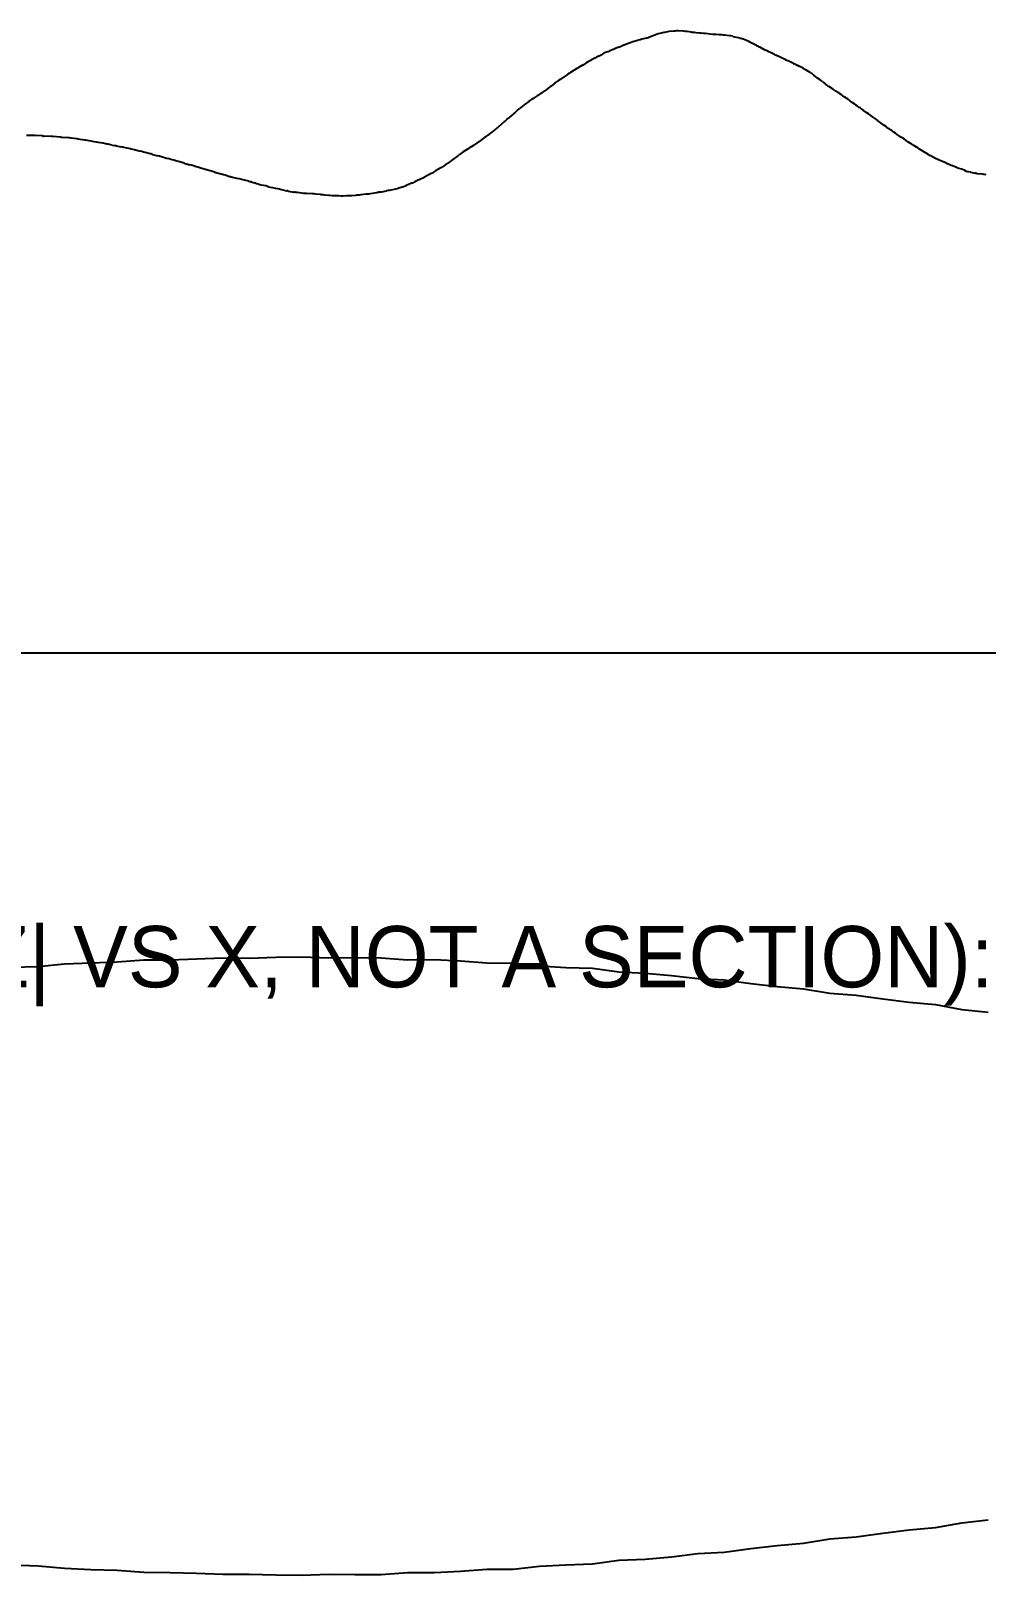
# Model space of a CAD drawing. Extents: x -31 to 210, y -65 to 38.
# Drawn here: x 29.3 to 63.6, y -64.9 to -9.5 of the extents above; entities that cross this region are included whole.
import ezdxf

# ---------------------------------------------------------------- set-up
doc = ezdxf.new("R2010")
doc.units = 0

msp = doc.modelspace()

# ---------------------------------------------------------------- linework, layer by layer
at = {"layer": 'BOUNDING_BOX'}
msp.add_line((-30.9858, -31.7776), (139.4254, -31.7776), dxfattribs=at)
at = {"layer": 'MIDPLANE_Z0_OUTLINE'}
for p, q in [((50.7162, -9.9397), (50.6247, -9.9725)), ((50.8766, -9.8823), (50.7162, -9.9397)), ((50.9359, -9.8637), (50.8766, -9.8823)), ((51.1143, -9.8078), (50.9359, -9.8637)), ((51.1339, -9.8019), (51.1143, -9.8078)), ((51.2016, -9.7816), (51.1339, -9.8019)), ((51.2426, -9.7705), (51.2016, -9.7816)), ((51.2609, -9.7655), (51.2426, -9.7705)), ((51.4266, -9.7205), (51.2609, -9.7655)), ((51.4266, -9.7205), (51.5111, -9.6959)), ((51.5111, -9.6959), (51.5266, -9.6914)), ((51.5313, -9.6896), (51.5266, -9.6914)), ((51.5726, -9.6746), (51.5313, -9.6896)), ((51.5859, -9.6698), (51.5726, -9.6746)), ((51.6101, -9.6612), (51.5859, -9.6698)), ((51.6865, -9.634), (51.6101, -9.6612)), ((51.8516, -9.5753), (51.6865, -9.634)), ((51.9109, -9.5606), (51.8516, -9.5753)), ((52.0448, -9.5274), (51.9109, -9.5606)), ((52.0794, -9.519), (52.0448, -9.5274)), ((52.1766, -9.4954), (52.0794, -9.519)), ((52.2359, -9.4896), (52.1766, -9.4954)), ((52.4258, -9.4713), (52.2359, -9.4896)), ((52.4434, -9.4699), (52.4258, -9.4713)), ((52.5016, -9.465), (52.4434, -9.4699)), ((52.5609, -9.4686), (52.5016, -9.465)), ((52.7428, -9.4794), (52.5609, -9.4686)), ((52.7638, -9.4807), (52.7428, -9.4794)), ((52.8266, -9.4845), (52.7638, -9.4807)), ((52.8859, -9.4927), (52.8266, -9.4845)), ((53.034, -9.5132), (52.8859, -9.4927)), ((53.0698, -9.517), (53.034, -9.5132)), ((53.1516, -9.5258), (53.0698, -9.517)), ((53.2109, -9.5336), (53.1516, -9.5258)), ((53.3239, -9.5483), (53.2109, -9.5336)), ((53.3794, -9.5517), (53.3239, -9.5483)), ((53.4766, -9.5576), (53.3794, -9.5517)), ((53.5359, -9.5624), (53.4766, -9.5576)), ((53.6273, -9.5699), (53.5359, -9.5624)), ((53.7078, -9.5802), (53.6273, -9.5699)), ((53.8016, -9.5922), (53.7078, -9.5802)), ((53.8609, -9.5962), (53.8016, -9.5922)), ((53.9218, -9.6003), (53.8609, -9.5962)), ((54.0324, -9.6059), (53.9218, -9.6003)), ((54.1266, -9.6107), (54.0324, -9.6059)), ((54.1859, -9.6179), (54.1266, -9.6107)), ((54.2245, -9.6226), (54.1859, -9.6179)), ((54.4003, -9.6391), (54.2245, -9.6226)), ((54.4516, -9.6439), (54.4003, -9.6391)), ((54.5109, -9.6589), (54.4516, -9.6439)), ((54.5128, -9.6593), (54.5109, -9.6589)), ((54.5211, -9.6612), (54.5128, -9.6593)), ((54.5211, -9.6612), (54.7766, -9.7197)), ((54.7767, -9.7198), (54.7766, -9.7197)), ((54.7772, -9.72), (54.7767, -9.7198)), ((54.7785, -9.7204), (54.7772, -9.72)), ((54.7788, -9.7205), (54.7785, -9.7204)), ((54.7788, -9.7205), (54.8359, -9.743)), ((55.0105, -9.8117), (54.8359, -9.743)), ((55.0374, -9.8217), (55.0105, -9.8117)), ((55.1016, -9.8454), (55.0374, -9.8217)), ((55.1609, -9.8774), (55.1016, -9.8454)), ((55.2316, -9.9155), (55.1609, -9.8774)), ((55.3791, -9.9862), (55.2316, -9.9155)), ((49.4544, -10.5092), (49.4174, -10.5298)), ((49.5766, -10.4412), (49.4544, -10.5092)), ((49.6013, -10.4283), (49.5766, -10.4412)), ((49.6359, -10.4102), (49.6013, -10.4283)), ((49.712, -10.3705), (49.6359, -10.4102)), ((49.712, -10.3705), (49.8233, -10.3112)), ((49.9016, -10.2694), (49.8233, -10.3112)), ((49.9609, -10.2456), (49.9016, -10.2694)), ((50.0709, -10.2012), (49.9609, -10.2456)), ((50.1096, -10.1841), (50.0709, -10.2012)), ((50.2266, -10.132), (50.1096, -10.1841)), ((50.2644, -10.1163), (50.2266, -10.132)), ((50.2859, -10.1073), (50.2644, -10.1163)), ((50.4341, -10.0455), (50.2859, -10.1073)), ((50.4341, -10.0455), (50.5421, -10.003)), ((50.5421, -10.003), (50.5516, -9.9993)), ((50.5551, -9.998), (50.5516, -9.9993)), ((50.5872, -9.9862), (50.5551, -9.998)), ((50.6109, -9.9775), (50.5872, -9.9862)), ((50.6247, -9.9725), (50.6109, -9.9775)), ((55.3791, -9.9862), (55.4266, -10.009)), ((55.4285, -10.0101), (55.4266, -10.009)), ((55.4497, -10.0224), (55.4285, -10.0101)), ((55.4497, -10.0224), (55.4859, -10.0408)), ((55.4859, -10.0408), (55.4952, -10.0455)), ((55.5171, -10.0585), (55.4952, -10.0455)), ((55.6559, -10.1412), (55.5171, -10.0585)), ((55.6859, -10.1538), (55.6559, -10.1412)), ((55.7516, -10.1814), (55.6859, -10.1538)), ((55.8109, -10.212), (55.7516, -10.1814)), ((55.8764, -10.2458), (55.8109, -10.212)), ((56.02, -10.3112), (55.8764, -10.2458)), ((56.02, -10.3112), (56.0766, -10.337)), ((56.0787, -10.338), (56.0766, -10.337)), ((56.0995, -10.3477), (56.0787, -10.338)), ((56.0995, -10.3477), (56.1359, -10.3652)), ((56.1359, -10.3652), (56.147, -10.3705)), ((56.1738, -10.3836), (56.147, -10.3705)), ((56.3181, -10.4541), (56.1738, -10.3836)), ((56.343, -10.4669), (56.3181, -10.4541)), ((56.4016, -10.4971), (56.343, -10.4669)), ((56.4609, -10.5229), (56.4016, -10.4971)), ((56.5398, -10.5573), (56.4609, -10.5229)), ((48.5954, -11.0267), (48.3359, -11.2081)), ((48.5965, -11.026), (48.5954, -11.0267)), ((48.6016, -11.0225), (48.5965, -11.026)), ((48.6021, -11.0221), (48.6016, -11.0225)), ((48.6046, -11.0205), (48.6021, -11.0221)), ((48.6609, -10.9855), (48.6046, -11.0205)), ((48.6965, -10.9634), (48.6609, -10.9855)), ((48.6999, -10.9612), (48.6965, -10.9634)), ((48.9266, -10.8202), (48.6999, -10.9612)), ((48.9641, -10.7975), (48.9266, -10.8202)), ((48.9859, -10.7842), (48.9641, -10.7975)), ((49.1323, -10.6955), (48.9859, -10.7842)), ((49.1323, -10.6955), (49.2369, -10.6362)), ((49.2516, -10.6279), (49.2369, -10.6362)), ((49.3109, -10.5928), (49.2516, -10.6279)), ((49.4174, -10.5298), (49.3109, -10.5928)), ((56.7057, -10.6362), (56.5398, -10.5573)), ((56.7057, -10.6362), (56.7266, -10.6462)), ((56.7278, -10.6468), (56.7266, -10.6462)), ((56.7588, -10.6634), (56.7278, -10.6468)), ((56.7588, -10.6634), (56.7859, -10.6757)), ((56.7859, -10.6757), (56.8297, -10.6955)), ((56.8921, -10.7274), (56.8297, -10.6955)), ((56.9767, -10.7705), (56.8921, -10.7274)), ((56.9975, -10.7807), (56.9767, -10.7705)), ((57.0516, -10.8071), (56.9975, -10.7807)), ((57.1109, -10.8464), (57.0516, -10.8071)), ((57.1801, -10.8921), (57.1109, -10.8464)), ((57.2991, -10.9612), (57.1801, -10.8921)), ((57.2991, -10.9612), (57.3766, -11.0063)), ((57.3778, -11.0072), (57.3766, -11.0063)), ((57.3846, -11.0126), (57.3778, -11.0072)), ((57.3945, -11.0195), (57.3846, -11.0126)), ((57.396, -11.0205), (57.3945, -11.0195)), ((57.396, -11.0205), (57.4359, -11.0523)), ((57.5661, -11.156), (57.4359, -11.0523)), ((47.6986, -11.6705), (47.7808, -11.6112)), ((47.9516, -11.4881), (47.7808, -11.6112)), ((47.9864, -11.4621), (47.9516, -11.4881)), ((48.0109, -11.4437), (47.9864, -11.4621)), ((48.1422, -11.3455), (48.0109, -11.4437)), ((48.1422, -11.3455), (48.2252, -11.2862)), ((48.2766, -11.2495), (48.2252, -11.2862)), ((48.3359, -11.2081), (48.2766, -11.2495)), ((57.6545, -11.2203), (57.5661, -11.156)), ((57.7016, -11.2546), (57.6545, -11.2203)), ((57.7376, -11.2862), (57.7016, -11.2546)), ((57.7376, -11.2862), (57.75, -11.2971)), ((57.75, -11.2971), (57.7609, -11.305)), ((57.7609, -11.305), (57.8172, -11.3455)), ((57.8751, -11.3896), (57.8172, -11.3455)), ((57.9361, -11.4361), (57.8751, -11.3896)), ((57.966, -11.4544), (57.9361, -11.4361)), ((58.0266, -11.4915), (57.966, -11.4544)), ((58.0859, -11.5333), (58.0266, -11.4915)), ((58.1316, -11.5655), (58.0859, -11.5333)), ((58.2034, -11.6112), (58.1316, -11.5655)), ((58.2034, -11.6112), (58.2965, -11.6705)), ((46.9766, -12.1683), (46.865, -12.2612)), ((47.0184, -12.1368), (46.9766, -12.1683)), ((47.0359, -12.1236), (47.0184, -12.1368)), ((47.2059, -11.9955), (47.0359, -12.1236)), ((47.2059, -11.9955), (47.286, -11.9362)), ((47.3016, -11.9246), (47.286, -11.9362)), ((47.3609, -11.8863), (47.3016, -11.9246)), ((47.5017, -11.7955), (47.3609, -11.8863)), ((47.5282, -11.7788), (47.5017, -11.7955)), ((47.6266, -11.7167), (47.5282, -11.7788)), ((47.6397, -11.7083), (47.6266, -11.7167)), ((47.6859, -11.6786), (47.6397, -11.7083)), ((47.6986, -11.6705), (47.6859, -11.6786)), ((58.3215, -11.6886), (58.2965, -11.6705)), ((58.3285, -11.6937), (58.3215, -11.6886)), ((58.3332, -11.6967), (58.3285, -11.6937)), ((58.3516, -11.7083), (58.3332, -11.6967)), ((58.4109, -11.7521), (58.3516, -11.7083)), ((58.5168, -11.8303), (58.4109, -11.7521)), ((58.6723, -11.9317), (58.5168, -11.8303)), ((58.6766, -11.9345), (58.6723, -11.9317)), ((58.6789, -11.9362), (58.6766, -11.9345)), ((58.6789, -11.9362), (58.7116, -11.9606)), ((58.7116, -11.9606), (58.7359, -11.977)), ((58.7359, -11.977), (58.7634, -11.9955)), ((58.806, -12.0284), (58.7634, -11.9955)), ((58.8979, -12.0992), (58.806, -12.0284)), ((58.9383, -12.1262), (58.8979, -12.0992)), ((59.0016, -12.1684), (58.9383, -12.1262)), ((59.0609, -12.2101), (59.0016, -12.1684)), ((46.3266, -12.7324), (46.1164, -12.9112)), ((46.3438, -12.7166), (46.3266, -12.7324)), ((46.3859, -12.6778), (46.3438, -12.7166)), ((46.4209, -12.6455), (46.3859, -12.6778)), ((46.4209, -12.6455), (46.4886, -12.5862)), ((46.6516, -12.4432), (46.4886, -12.5862)), ((46.6775, -12.4209), (46.6516, -12.4432)), ((46.7109, -12.392), (46.6775, -12.4209)), ((46.7938, -12.3205), (46.7109, -12.392)), ((46.7938, -12.3205), (46.865, -12.2612)), ((59.091, -12.2312), (59.0609, -12.2101)), ((59.1328, -12.2612), (59.091, -12.2312)), ((59.1328, -12.2612), (59.2154, -12.3205)), ((59.2602, -12.3561), (59.2154, -12.3205)), ((59.2774, -12.3697), (59.2602, -12.3561)), ((59.2894, -12.3779), (59.2774, -12.3697)), ((59.3266, -12.4031), (59.2894, -12.3779)), ((59.3859, -12.4442), (59.3266, -12.4031)), ((59.4698, -12.5023), (59.3859, -12.4442)), ((59.5854, -12.5862), (59.4698, -12.5023)), ((59.5854, -12.5862), (59.6516, -12.6343)), ((59.6526, -12.6351), (59.6516, -12.6343)), ((59.658, -12.6392), (59.6526, -12.6351)), ((59.6654, -12.6446), (59.658, -12.6392)), ((59.6666, -12.6455), (59.6654, -12.6446)), ((59.6666, -12.6455), (59.7109, -12.6787)), ((59.844, -12.7782), (59.7109, -12.6787)), ((29.3747, -13.2188), (29.1835, -13.2137)), ((29.4266, -13.2201), (29.3747, -13.2188)), ((29.4859, -13.223), (29.4266, -13.2201)), ((29.4985, -13.2236), (29.4859, -13.223)), ((29.741, -13.2332), (29.4985, -13.2236)), ((29.7516, -13.2336), (29.741, -13.2332)), ((29.7771, -13.2362), (29.7516, -13.2336)), ((29.7771, -13.2362), (29.8078, -13.2394)), ((29.8109, -13.2395), (29.8078, -13.2394)), ((30.0766, -13.253), (29.8109, -13.2395)), ((30.079, -13.2532), (30.0766, -13.253)), ((30.1162, -13.256), (30.079, -13.2532)), ((30.1359, -13.2573), (30.1162, -13.256)), ((30.4016, -13.2755), (30.1359, -13.2573)), ((30.404, -13.2758), (30.4016, -13.2755)), ((30.4198, -13.2774), (30.404, -13.2758)), ((30.4198, -13.2774), (30.4609, -13.2811)), ((30.4609, -13.2811), (30.617, -13.2955)), ((30.6894, -13.303), (30.617, -13.2955)), ((45.615, -13.2955), (45.4109, -13.442)), ((45.615, -13.2955), (45.6716, -13.2577)), ((45.6716, -13.2577), (45.6766, -13.2543)), ((45.6876, -13.246), (45.6766, -13.2543)), ((45.7005, -13.2362), (45.6876, -13.246)), ((45.7359, -13.2093), (45.7005, -13.2362)), ((45.8474, -13.1248), (45.7359, -13.2093)), ((45.8791, -13.1007), (45.8474, -13.1248)), ((46.0016, -13.0077), (45.8791, -13.1007)), ((46.0098, -13.0009), (46.0016, -13.0077)), ((46.0466, -12.9705), (46.0098, -13.0009)), ((46.0609, -12.9583), (46.0466, -12.9705)), ((46.0674, -12.9529), (46.0609, -12.9583)), ((46.1164, -12.9112), (46.0674, -12.9529)), ((59.9216, -12.8315), (59.844, -12.7782)), ((59.9766, -12.8693), (59.9216, -12.8315)), ((60.0324, -12.9112), (59.9766, -12.8693)), ((60.0324, -12.9112), (60.0344, -12.9127)), ((60.0344, -12.9127), (60.0359, -12.9137)), ((60.0359, -12.9137), (60.125, -12.9705)), ((60.1868, -13.0148), (60.125, -12.9705)), ((60.2279, -13.0443), (60.1868, -13.0148)), ((60.2498, -13.0597), (60.2279, -13.0443)), ((60.3016, -13.0963), (60.2498, -13.0597)), ((60.3609, -13.1395), (60.3016, -13.0963)), ((60.4169, -13.1803), (60.3609, -13.1395)), ((60.5064, -13.2362), (60.4169, -13.1803)), ((60.5064, -13.2362), (60.6012, -13.2955)), ((60.6131, -13.3041), (60.6012, -13.2955)), ((30.7164, -13.3058), (30.6894, -13.303)), ((30.7183, -13.3059), (30.7164, -13.3058)), ((30.7266, -13.3067), (30.7183, -13.3059)), ((30.7859, -13.3146), (30.7266, -13.3067)), ((31.0036, -13.3435), (30.7859, -13.3146)), ((31.0141, -13.3448), (31.0036, -13.3435)), ((31.0516, -13.3493), (31.0141, -13.3448)), ((31.1109, -13.3588), (31.0516, -13.3493)), ((31.2853, -13.3869), (31.1109, -13.3588)), ((31.3098, -13.3904), (31.2853, -13.3869)), ((31.3766, -13.4002), (31.3098, -13.3904)), ((31.4359, -13.4109), (31.3766, -13.4002)), ((31.5631, -13.434), (31.4359, -13.4109)), ((31.6133, -13.4423), (31.5631, -13.434)), ((31.7016, -13.4568), (31.6133, -13.4423)), ((31.7609, -13.4668), (31.7016, -13.4568)), ((31.8417, -13.4805), (31.7609, -13.4668)), ((31.9433, -13.4981), (31.8417, -13.4805)), ((32.0266, -13.5126), (31.9433, -13.4981)), ((32.0859, -13.5265), (32.0266, -13.5126)), ((32.1141, -13.533), (32.0859, -13.5265)), ((32.2639, -13.5612), (32.1141, -13.533)), ((32.2639, -13.5612), (32.3516, -13.5777)), ((32.3537, -13.5782), (32.3516, -13.5777)), ((32.3869, -13.5852), (32.3537, -13.5782)), ((32.3869, -13.5852), (32.4109, -13.5898)), ((32.4109, -13.5898), (32.5709, -13.6205)), ((32.6348, -13.634), (32.5709, -13.6205)), ((32.6582, -13.6389), (32.6348, -13.634)), ((32.6618, -13.6397), (32.6582, -13.6389)), ((32.6766, -13.643), (32.6618, -13.6397)), ((32.7359, -13.6568), (32.6766, -13.643)), ((32.9221, -13.7001), (32.7359, -13.6568)), ((32.9426, -13.7044), (32.9221, -13.7001)), ((33.0016, -13.7167), (32.9426, -13.7044)), ((33.0609, -13.7317), (33.0016, -13.7167)), ((33.1843, -13.7629), (33.0609, -13.7317)), ((33.2404, -13.7756), (33.1843, -13.7629)), ((33.3266, -13.7952), (33.2404, -13.7756)), ((33.3859, -13.8115), (33.3266, -13.7952)), ((33.4446, -13.8275), (33.3859, -13.8115)), ((33.628, -13.8727), (33.4446, -13.8275)), ((44.805, -13.8421), (44.7609, -13.8725)), ((44.8569, -13.8071), (44.805, -13.8421)), ((45.0266, -13.6926), (44.8569, -13.8071)), ((45.0467, -13.6795), (45.0266, -13.6926)), ((45.0859, -13.6539), (45.0467, -13.6795)), ((45.137, -13.6205), (45.0859, -13.6539)), ((45.137, -13.6205), (45.2306, -13.5612)), ((45.3516, -13.4845), (45.2306, -13.5612)), ((45.3996, -13.4501), (45.3516, -13.4845)), ((45.4109, -13.442), (45.3996, -13.4501)), ((60.6159, -13.3062), (60.6131, -13.3041)), ((60.618, -13.3076), (60.6159, -13.3062)), ((60.6266, -13.3132), (60.618, -13.3076)), ((60.6859, -13.3554), (60.6266, -13.3132)), ((60.8061, -13.441), (60.6859, -13.3554)), ((60.9022, -13.5002), (60.8061, -13.441)), ((60.9516, -13.5307), (60.9022, -13.5002)), ((60.9965, -13.5612), (60.9516, -13.5307)), ((60.9965, -13.5612), (61.0051, -13.567)), ((61.0051, -13.567), (61.0109, -13.5705)), ((61.0109, -13.5705), (61.0961, -13.6205)), ((61.1593, -13.6638), (61.0961, -13.6205)), ((61.2032, -13.6939), (61.1593, -13.6638)), ((61.2242, -13.7067), (61.2032, -13.6939)), ((61.2766, -13.7385), (61.2242, -13.7067)), ((61.3359, -13.7768), (61.2766, -13.7385)), ((61.4024, -13.8198), (61.3359, -13.7768)), ((61.5195, -13.8862), (61.4024, -13.8198)), ((33.6516, -13.8786), (33.628, -13.8727)), ((33.678, -13.8862), (33.6516, -13.8786)), ((33.678, -13.8862), (33.7035, -13.8936)), ((33.7035, -13.8936), (33.7109, -13.8956)), ((33.7109, -13.8956), (33.9022, -13.9455)), ((33.9461, -13.9585), (33.9022, -13.9455)), ((33.9596, -13.9625), (33.9461, -13.9585)), ((33.9629, -13.9634), (33.9596, -13.9625)), ((33.9766, -13.9671), (33.9629, -13.9634)), ((34.0359, -13.9851), (33.9766, -13.9671)), ((34.2092, -14.0379), (34.0359, -13.9851)), ((34.235, -14.0435), (34.2092, -14.0379)), ((34.3016, -14.0578), (34.235, -14.0435)), ((34.3609, -14.075), (34.3016, -14.0578)), ((34.4665, -14.1057), (34.3609, -14.075)), ((34.5423, -14.1244), (34.4665, -14.1057)), ((34.6266, -14.1452), (34.5423, -14.1244)), ((34.6859, -14.1621), (34.6266, -14.1452)), ((34.7242, -14.1729), (34.6859, -14.1621)), ((34.8414, -14.2112), (34.7242, -14.1729)), ((34.8414, -14.2112), (34.9516, -14.2472)), ((34.9538, -14.2479), (34.9516, -14.2472)), ((34.9696, -14.2526), (34.9538, -14.2479)), ((34.9696, -14.2526), (35.0109, -14.2636)), ((35.0109, -14.2636), (35.037, -14.2705)), ((35.0945, -14.2863), (35.037, -14.2705)), ((35.225, -14.3221), (35.0945, -14.2863)), ((35.237, -14.3265), (35.225, -14.3221)), ((35.2766, -14.3409), (35.237, -14.3265)), ((35.3359, -14.359), (35.2766, -14.3409)), ((35.4719, -14.4003), (35.3359, -14.359)), ((35.5201, -14.4135), (35.4719, -14.4003)), ((44.0516, -14.3838), (43.8625, -14.4914)), ((44.0827, -14.3631), (44.0516, -14.3838)), ((44.1109, -14.3444), (44.0827, -14.3631)), ((44.2221, -14.2705), (44.1109, -14.3444)), ((44.2221, -14.2705), (44.304, -14.2112)), ((44.3766, -14.1585), (44.304, -14.2112)), ((44.428, -14.1197), (44.3766, -14.1585)), ((44.4359, -14.1137), (44.428, -14.1197)), ((44.6585, -13.9455), (44.4359, -14.1137)), ((44.6585, -13.9455), (44.6969, -13.9169)), ((44.6969, -13.9169), (44.7016, -13.9134)), ((44.7113, -13.9067), (44.7016, -13.9134)), ((44.741, -13.8862), (44.7113, -13.9067)), ((44.7609, -13.8725), (44.741, -13.8862)), ((61.5195, -13.8862), (61.6016, -13.9328)), ((61.6028, -13.9335), (61.6016, -13.9328)), ((61.6096, -13.9375), (61.6028, -13.9335)), ((61.6233, -13.9446), (61.6096, -13.9375)), ((61.6252, -13.9455), (61.6233, -13.9446)), ((61.6252, -13.9455), (61.6609, -13.9657)), ((61.8178, -14.0544), (61.6609, -13.9657)), ((61.8551, -14.0693), (61.8178, -14.0544)), ((61.9266, -14.0978), (61.8551, -14.0693)), ((61.9859, -14.1241), (61.9266, -14.0978)), ((62.0463, -14.1509), (61.9859, -14.1241)), ((62.1927, -14.2112), (62.0463, -14.1509)), ((62.1927, -14.2112), (62.2516, -14.2355)), ((62.2537, -14.2364), (62.2516, -14.2355)), ((62.2765, -14.2456), (62.2537, -14.2364)), ((62.2765, -14.2456), (62.3109, -14.2614)), ((62.3109, -14.2614), (62.3308, -14.2705)), ((62.3731, -14.2899), (62.3308, -14.2705)), ((62.4994, -14.3477), (62.3731, -14.2899)), ((62.5207, -14.3569), (62.4994, -14.3477)), ((62.5766, -14.381), (62.5207, -14.3569)), ((62.6359, -14.3992), (62.5766, -14.381)), ((62.7408, -14.4313), (62.6359, -14.3992)), ((35.6016, -14.436), (35.5201, -14.4135)), ((35.6609, -14.4544), (35.6016, -14.436)), ((35.7233, -14.4738), (35.6609, -14.4544)), ((35.9096, -14.526), (35.7233, -14.4738)), ((35.9266, -14.5308), (35.9096, -14.526)), ((35.9437, -14.5362), (35.9266, -14.5308)), ((35.9437, -14.5362), (35.9758, -14.5463)), ((35.9758, -14.5463), (35.9859, -14.5492)), ((35.9859, -14.5492), (36.1488, -14.5955)), ((36.2062, -14.6137), (36.1488, -14.5955)), ((36.2269, -14.6202), (36.2062, -14.6137)), ((36.2319, -14.6217), (36.2269, -14.6202)), ((36.2516, -14.6275), (36.2319, -14.6217)), ((36.3109, -14.6462), (36.2516, -14.6275)), ((36.4744, -14.6977), (36.3109, -14.6462)), ((36.5046, -14.7043), (36.4744, -14.6977)), ((36.5766, -14.7199), (36.5046, -14.7043)), ((36.6359, -14.7362), (36.5766, -14.7199)), ((36.7339, -14.7632), (36.6359, -14.7362)), ((36.8121, -14.7773), (36.7339, -14.7632)), ((36.9016, -14.7933), (36.8121, -14.7773)), ((36.9609, -14.8089), (36.9016, -14.7933)), ((37.0023, -14.8198), (36.9609, -14.8089)), ((37.1617, -14.8612), (37.0023, -14.8198)), ((37.1617, -14.8612), (37.2266, -14.8781)), ((37.2287, -14.8786), (37.2266, -14.8781)), ((37.2608, -14.8863), (37.2287, -14.8786)), ((37.2608, -14.8863), (37.2859, -14.8948)), ((37.2859, -14.8948), (37.362, -14.9205)), ((37.4427, -14.9465), (37.362, -14.9205)), ((37.5055, -14.9667), (37.4427, -14.9465)), ((43.0306, -14.9205), (42.8109, -15.0162)), ((43.0306, -14.9205), (43.0694, -14.9049)), ((43.0694, -14.9049), (43.0766, -14.902)), ((43.0815, -14.8995), (43.0766, -14.902)), ((43.1132, -14.884), (43.0815, -14.8995)), ((43.1359, -14.8731), (43.1132, -14.884)), ((43.161, -14.8612), (43.1359, -14.8731)), ((43.2116, -14.8372), (43.161, -14.8612)), ((43.4016, -14.7468), (43.2116, -14.8372)), ((43.4517, -14.7192), (43.4016, -14.7468)), ((43.4609, -14.7142), (43.4517, -14.7192)), ((43.6764, -14.5955), (43.4609, -14.7142)), ((43.6764, -14.5955), (43.7199, -14.5731)), ((43.7199, -14.5731), (43.7266, -14.5696)), ((43.7336, -14.5655), (43.7266, -14.5696)), ((43.7838, -14.5362), (43.7336, -14.5655)), ((43.7859, -14.5349), (43.7838, -14.5362)), ((43.789, -14.5332), (43.7859, -14.5349)), ((43.8625, -14.4914), (43.789, -14.5332)), ((62.846, -14.4794), (62.7408, -14.4313)), ((62.9016, -14.5048), (62.846, -14.4794)), ((62.9609, -14.518), (62.9016, -14.5048)), ((62.9759, -14.5213), (62.9609, -14.518)), ((63.0527, -14.5362), (62.9759, -14.5213)), ((63.0527, -14.5362), (63.2266, -14.5701)), ((63.2291, -14.5704), (63.2266, -14.5701)), ((63.2486, -14.5735), (63.2291, -14.5704)), ((63.2486, -14.5735), (63.2859, -14.5791)), ((63.2859, -14.5791), (63.3973, -14.5955)), ((63.4835, -14.6095), (63.3973, -14.5955)), ((63.5301, -14.617), (63.4835, -14.6095)), ((63.5344, -14.6178), (63.5301, -14.617)), ((63.5516, -14.6207), (63.5344, -14.6178)), ((63.6109, -14.6292), (63.5516, -14.6207)), ((37.5158, -14.9703), (37.5055, -14.9667)), ((37.5516, -14.9825), (37.5158, -14.9703)), ((37.6109, -14.9953), (37.5516, -14.9825)), ((37.7681, -15.0291), (37.6109, -14.9953)), ((37.8039, -15.0413), (37.7681, -15.0291)), ((37.8766, -15.0661), (37.8039, -15.0413)), ((37.9359, -15.0794), (37.8766, -15.0661)), ((38.023, -15.0991), (37.9359, -15.0794)), ((38.1199, -15.1193), (38.023, -15.0991)), ((38.2016, -15.1363), (38.1199, -15.1193)), ((38.2609, -15.1489), (38.2016, -15.1363)), ((38.2917, -15.1554), (38.2609, -15.1489)), ((38.4499, -15.1862), (38.2917, -15.1554)), ((38.4499, -15.1862), (38.5266, -15.2012)), ((38.5286, -15.2015), (38.5266, -15.2012)), ((38.5638, -15.2084), (38.5286, -15.2015)), ((38.5638, -15.2084), (38.5859, -15.2123)), ((38.5859, -15.2123), (38.7727, -15.2455)), ((38.8232, -15.2552), (38.7727, -15.2455)), ((38.839, -15.2582), (38.8232, -15.2552)), ((38.8414, -15.2584), (38.839, -15.2582)), ((38.8516, -15.2596), (38.8414, -15.2584)), ((38.9109, -15.2667), (38.8516, -15.2596)), ((39.1292, -15.293), (38.9109, -15.2667)), ((39.1393, -15.2932), (39.1292, -15.293)), ((39.1766, -15.2941), (39.1393, -15.2932)), ((39.2359, -15.2973), (39.1766, -15.2941)), ((39.4391, -15.3081), (39.2359, -15.2973)), ((39.4534, -15.3088), (39.4391, -15.3081)), ((39.5016, -15.3113), (39.4534, -15.3088)), ((39.5609, -15.3181), (39.5016, -15.3113)), ((39.7341, -15.338), (39.5609, -15.3181)), ((39.7588, -15.3409), (39.7341, -15.338)), ((39.8266, -15.3487), (39.7588, -15.3409)), ((39.8859, -15.3534), (39.8266, -15.3487)), ((40.0323, -15.3648), (39.8859, -15.3534)), ((40.0705, -15.3715), (40.0323, -15.3648)), ((40.1516, -15.3855), (40.0705, -15.3715)), ((40.2109, -15.3856), (40.1516, -15.3855)), ((40.3366, -15.3856), (40.2109, -15.3856)), ((40.3833, -15.388), (40.3366, -15.3856)), ((40.4766, -15.3928), (40.3833, -15.388)), ((40.5359, -15.3906), (40.4766, -15.3928)), ((40.6611, -15.3861), (40.5359, -15.3906)), ((40.7053, -15.3848), (40.6611, -15.3861)), ((40.8016, -15.3822), (40.7053, -15.3848)), ((40.8609, -15.3773), (40.8016, -15.3822)), ((41.0067, -15.3655), (40.8609, -15.3773)), ((41.04, -15.3632), (41.0067, -15.3655)), ((41.1266, -15.3575), (41.04, -15.3632)), ((41.1859, -15.35), (41.1266, -15.3575)), ((41.3703, -15.3269), (41.1859, -15.35)), ((41.3893, -15.3247), (41.3703, -15.3269)), ((41.4516, -15.3175), (41.3893, -15.3247)), ((41.5109, -15.3087), (41.4516, -15.3175)), ((41.7491, -15.2731), (41.5109, -15.3087)), ((41.7544, -15.2718), (41.7491, -15.2731)), ((41.7766, -15.2664), (41.7544, -15.2718)), ((41.7964, -15.2626), (41.7766, -15.2664)), ((41.8359, -15.255), (41.7964, -15.2626)), ((41.8853, -15.2455), (41.8359, -15.255)), ((41.8853, -15.2455), (42.0402, -15.2171)), ((42.0402, -15.2171), (42.1016, -15.2058)), ((42.1051, -15.205), (42.1016, -15.2058)), ((42.1526, -15.1946), (42.1051, -15.205)), ((42.1609, -15.1931), (42.1526, -15.1946)), ((42.2003, -15.1862), (42.1609, -15.1931)), ((42.3168, -15.1658), (42.2003, -15.1862)), ((42.4266, -15.1466), (42.3168, -15.1658)), ((42.4859, -15.1268), (42.4266, -15.1466)), ((42.575, -15.0971), (42.4859, -15.1268)), ((42.6264, -15.0811), (42.575, -15.0971)), ((42.7516, -15.042), (42.6264, -15.0811)), ((42.8025, -15.0199), (42.7516, -15.042)), ((42.8109, -15.0162), (42.8025, -15.0199))]:
    msp.add_line(p, q, dxfattribs=at)
at = {"layer": 'Z_EXTENT_ENVELOPE'}
for p, q in [((28.6581, -43.0561), (29.6049, -43.0276)), ((29.6049, -43.0276), (30.5516, -42.934)), ((30.5516, -42.934), (31.4983, -42.8962)), ((31.4983, -42.8962), (32.4451, -42.8663)), ((32.4451, -42.8663), (33.3918, -42.7929)), ((33.3918, -42.7929), (34.3385, -42.7865)), ((34.3385, -42.7865), (35.2852, -42.7574)), ((35.2852, -42.7574), (36.232, -42.7195)), ((36.232, -42.7195), (37.1787, -42.7287)), ((37.1787, -42.7287), (38.1254, -42.7007)), ((38.1254, -42.7007), (39.0722, -42.69)), ((39.0722, -42.69), (40.0189, -42.7237)), ((40.0189, -42.7237), (40.9656, -42.7132)), ((40.9656, -42.7132), (41.9123, -42.717)), ((41.9123, -42.717), (42.8591, -42.7863)), ((42.8591, -42.7863), (43.8058, -42.785)), ((43.8058, -42.785), (44.7525, -42.8271)), ((44.7525, -42.8271), (45.6993, -42.899)), ((45.6993, -42.899), (46.646, -42.9062)), ((46.646, -42.9062), (47.5927, -43.01)), ((47.5927, -43.01), (48.5395, -43.0623)), ((48.5395, -43.0623), (49.4862, -43.0963)), ((49.4862, -43.0963), (50.4329, -43.222)), ((50.4329, -43.222), (51.3796, -43.2642)), ((51.3796, -43.2642), (52.3264, -43.3487)), ((52.3264, -43.3487), (53.2731, -43.4651)), ((53.2731, -43.4651), (54.2198, -43.514)), ((54.2198, -43.514), (55.1666, -43.6433)), ((55.1666, -43.6433), (56.1133, -43.7491)), ((56.1133, -43.7491), (57.06, -43.8309)), ((57.06, -43.8309), (58.0067, -43.9892)), ((58.0067, -43.9892), (58.9535, -44.0649)), ((58.9535, -44.0649), (59.9002, -44.1922)), ((59.9002, -44.1922), (60.8469, -44.3156)), ((60.8469, -44.3156), (61.7937, -44.4)), ((61.7937, -44.4), (62.7404, -44.5715)), ((62.7404, -44.5715), (63.6871, -44.6695)), ((60.8469, -63.2397), (61.7937, -63.1553)), ((61.7937, -63.1553), (62.7404, -62.9837)), ((62.7404, -62.9837), (63.6871, -62.8858)), ((57.06, -63.7244), (58.0067, -63.5661)), ((58.0067, -63.5661), (58.9535, -63.4904)), ((58.9535, -63.4904), (59.9002, -63.3631)), ((59.9002, -63.3631), (60.8469, -63.2397)), ((51.3796, -64.291), (52.3264, -64.2066)), ((52.3264, -64.2066), (53.2731, -64.0902)), ((53.2731, -64.0902), (54.2198, -64.0412)), ((54.2198, -64.0412), (55.1666, -63.9119)), ((55.1666, -63.9119), (56.1133, -63.8062)), ((56.1133, -63.8062), (57.06, -63.7244)), ((28.6581, -64.4991), (29.6049, -64.5277)), ((29.6049, -64.5277), (30.5516, -64.6212)), ((30.5516, -64.6212), (31.4983, -64.6591)), ((31.4983, -64.6591), (32.4451, -64.689)), ((32.4451, -64.689), (33.3918, -64.7624)), ((33.3918, -64.7624), (34.3385, -64.7688)), ((34.3385, -64.7688), (35.2852, -64.7979)), ((35.2852, -64.7979), (36.232, -64.8358)), ((41.9123, -64.8383), (42.8591, -64.7689)), ((42.8591, -64.7689), (43.8058, -64.7702)), ((43.8058, -64.7702), (44.7525, -64.7281)), ((44.7525, -64.7281), (45.6993, -64.6562)), ((45.6993, -64.6562), (46.646, -64.6491)), ((46.646, -64.6491), (47.5927, -64.5452)), ((47.5927, -64.5452), (48.5395, -64.493)), ((48.5395, -64.493), (49.4862, -64.4589)), ((49.4862, -64.4589), (50.4329, -64.3332)), ((50.4329, -64.3332), (51.3796, -64.291)), ((36.232, -64.8358), (37.1787, -64.8266)), ((37.1787, -64.8266), (38.1254, -64.8546)), ((38.1254, -64.8546), (39.0722, -64.8653)), ((39.0722, -64.8653), (40.0189, -64.8315)), ((40.0189, -64.8315), (40.9656, -64.842)), ((40.9656, -64.842), (41.9123, -64.8383))]:
    msp.add_line(p, q, dxfattribs=at)

# ---------------------------------------------------------------- texts
at = {"layer": 'DIMENSIONS'}
msp.add_text('Z-EXTENT THICKNESS ENVELOPE (MAX |Z| VS X, NOT A SECTION):', height=2.2, dxfattribs=at).set_placement((-30.986, -43.778))

doc.saveas('drawing.dxf')
